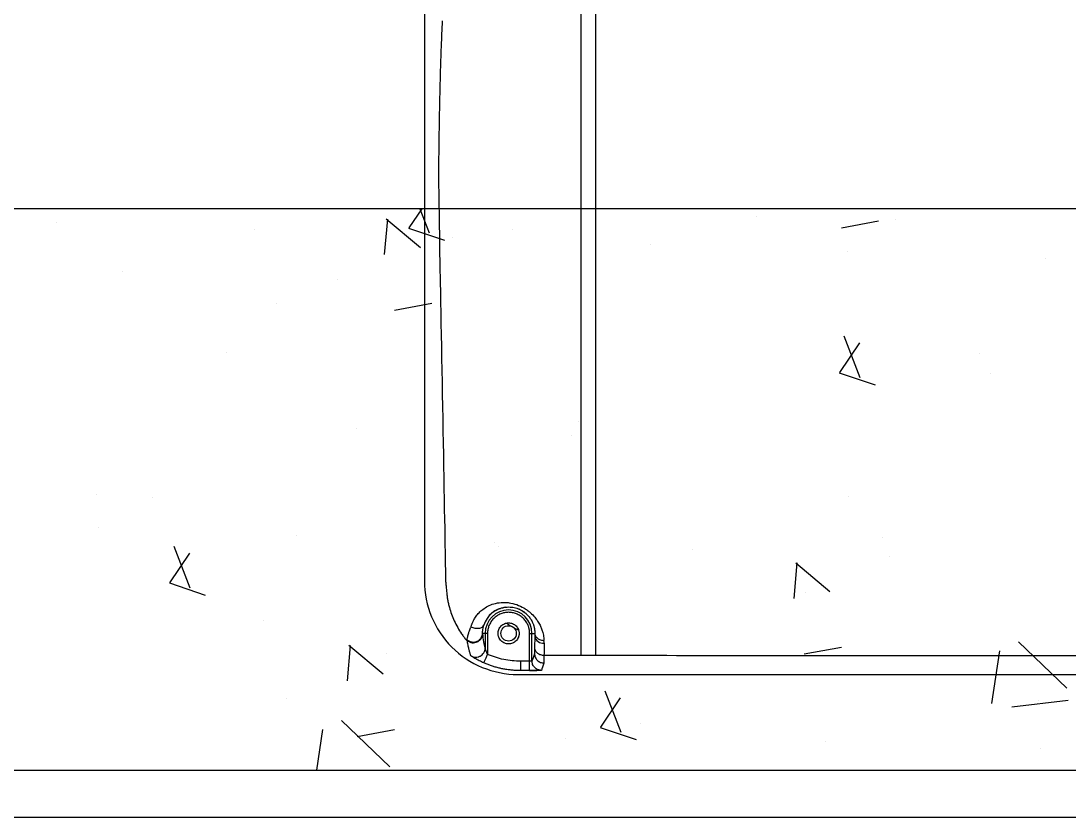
# Model space of a CAD drawing. Header units: inches. Extents: x 5877 to 13759, y 12099 to 29642.
# Drawn here: x 7932.4 to 8156.4, y 21535 to 21705.1 of the extents above; entities that cross this region are included whole.
import ezdxf

# ---------------------------------------------------------------- set-up
doc = ezdxf.new("R2010")
doc.units = ezdxf.units.IN
doc.header["$MEASUREMENT"] = 0
for name, color, linetype in [('A-FIN1', 6, 'Continuous'), ('A-FUR2', 6, 'Continuous'), ('XR-NEW301$0$SEC-WAL-GRN', 3, 'Continuous')]:
    doc.layers.add(name, color=color, linetype=linetype)
doc.layers.add('A-MC', color=181, linetype='Continuous', plot=False)

msp = doc.modelspace()

# ---------------------------------------------------------------- linework, layer by layer
at = {"layer": 'A-FIN1', "color": 0, "ltscale": 200}
msp.add_line((6318.627479006871, 21534.95420802905), (8538.627470712046, 21534.9542080287), dxfattribs=at)
at = {"layer": 'A-FUR2', "color": 0}
for p, q in [((8018.627804479896, 21765.14544610653), (8018.627799932248, 21585.41868930109)), ((8031.623154279179, 21574.19482375294), (8031.09462257415, 21574.19481775313)), ((8031.623154279179, 21574.19482375294), (8031.623151860535, 21571.12476131491)), ((8032.123136588008, 21574.19482375294), (8031.623154279179, 21574.19482375294)), ((8032.123136588008, 21574.19482375294), (8032.123130522305, 21569.72020766299)), ((8041.131824031108, 21568.24705636661), (8041.131824029944, 21574.19482375294)), ((8041.131824029944, 21574.19482375294), (8041.631804990917, 21574.19482375294)), ((8041.631799898445, 21568.2899942116), (8041.631804990917, 21574.19482375294)), ((8041.631804990917, 21574.19482375294), (8042.231899462044, 21574.19481775313)), ((8042.226068555945, 21573.6154387125), (8042.200070581734, 21571.06330892615)), ((8041.131824031108, 21568.24705636661), (8039.203238449627, 21568.24704906516)), ((8041.131824031108, 21566.24734571363), (8041.131824031108, 21568.24705636661)), ((8038.627479750066, 21565.41900951936), (8398.62747951095, 21565.41900956616)), ((8041.131824031108, 21566.24734571363), (8039.203238449627, 21566.24734303515))]:
    msp.add_line(p, q, dxfattribs=at)
at = {"layer": 'A-FUR2', "color": 0, "ltscale": 200}
for p, q in [((8518.62747900594, 21664.95420802905), (7178.627479005241, 21664.95420802905)), ((7178.627479005241, 21544.95420802905), (8518.62747900594, 21544.95420802905))]:
    msp.add_line(p, q, dxfattribs=at)
at = {"layer": 'A-FUR2', "color": 0}
msp.add_circle((8036.627479634815, 21574.19482375294), 1.649999999999918, dxfattribs=at)
for centre, radius, start, end in [((8038.62747969605, 21585.41868928235), 19.99967976352223, 180, 270.0000002134434), ((8036.642921263687, 21574.24885949093), 5.581530123026235, 97.46278936728619, 162.2846473249946), ((8036.627479634815, 21574.19482375294), 5.004325355984066, 0, 180), ((8044.02348612585, 21573.90787808), 1.82104886418737, 189.2413041743064, 276.2515066481579), ((8042.276834739707, 21592.45635792226), 26.20341376156889, 267.4508609637905, 270.8815046252952)]:
    msp.add_arc(centre, radius, start, end, dxfattribs=at)
for points, knots in [([(8052.117405103854, 21569.53274532183), (8052.117433778345, 21715.63773995437, -6.98075035603e-05), (8052.117506356313, 21716.86199708268, -6.98075035603e-05), (8052.11779406351, 21719.08557010427, -6.98075035603e-05), (8052.118152256458, 21722.08298043147, -6.98075035603e-05), (8052.118560006478, 21725.85624463085, -6.98075035603e-05), (8052.118920787572, 21730.40701065756, -6.98075035603e-05), (8052.119131071828, 21735.60370525144, -6.98075035603e-05), (8052.11911607963, 21740.91597309857, -6.98075035603e-05), (8052.118937805863, 21745.81149778675, -6.98075035603e-05), (8052.118716526413, 21749.89125231266, -6.98075035603e-05), (8052.118509449632, 21753.15480201304, -6.98075035603e-05), (8052.118485126048, 21755.05797506109, -6.98075035603e-05), (8052.118474699892, 21755.87370623622, -6.98075035603e-05)], [0, 0, 0, 0, 0.0357839107097502, 0.0905741575591352, 0.1643700105555288, 0.2571707633528016, 0.3689759631235071, 0.4997856805954874, 0.6398254915754258, 0.7598673336315372, 0.859910957274787, 0.9399555390895108, 1, 1, 1, 1]), ([(8055.205766194136, 21755.77061944626), (8055.205797943621, 21755.25630076203, -6.98075035603e-05), (8055.205875764237, 21753.99566167194, -6.98075035603e-05), (8055.206124302335, 21751.75610528115, -6.98075035603e-05), (8055.206473118029, 21748.81977216861, -6.98075035603e-05), (8055.207129248054, 21744.07581192217, -6.98075035603e-05), (8055.20778954924, 21737.82927848372, -6.98075035603e-05), (8055.207877402529, 21731.7911742214, -6.98075035603e-05), (8055.207746109561, 21727.30354794659, -6.98075035603e-05), (8055.207651958437, 21724.28962623115, -6.98075035603e-05), (8055.207532558925, 21721.27821288418, -6.98075035603e-05), (8055.207394849844, 21718.2693328296, -6.98075035603e-05), (8055.207285226657, 21716.26612170387, -6.98075035603e-05), (8055.207230415763, 21569.52862162303, -6.98075035603e-05)], [0, 0, 0, 0, 0.0380592376410637, 0.09328644725980198, 0.1656815459873815, 0.2552444253739817, 0.444118769904171, 0.6276178739462149, 0.7020943009869538, 0.7765707272898102, 0.8510471526776751, 0.9255235769734412, 1, 1, 1, 1]), ([(8022.454526983536, 21705.06605281654), (8022.408212678842, 21704.18837372001, -6.98075035603e-05), (8022.332342403577, 21702.75059426922, -6.98075035603e-05), (8022.26584143225, 21701.11551810402, -6.98075035603e-05), (8022.239935361416, 21700.47855897966, -6.98075035603e-05)], [0, 0, 0, 0, 0.6104407013739153, 1, 1, 1, 1]), ([(8022.239935361416, 21700.47855897966), (8022.226539734154, 21700.16593776605, -6.98075035603e-05), (8022.175289485938, 21698.96988218065, -6.98075035603e-05), (8022.098609268069, 21696.75517655522, -6.98075035603e-05), (8022.010076725259, 21693.89920459475, -6.98075035603e-05), (8021.933052145512, 21691.00337026253, -6.98075035603e-05), (8021.863640511743, 21687.97742599409, -6.98075035603e-05), (8021.800921642556, 21684.78148499116, -6.98075035603e-05), (8021.74439370945, 21681.33140977434, -6.98075035603e-05), (8021.693350196452, 21677.50797368746, -6.98075035603e-05), (8021.65081878622, 21673.33291542876, -6.98075035603e-05), (8021.618973793098, 21668.90842247553, -6.98075035603e-05), (8023.154331029727, 21587.01062920488, -6.98075035603e-05), (8023.149390210732, 21585.52028385512, -6.98075035603e-05)], [0, 0, 0, 0, 0.03347811979007, 0.1280837338929053, 0.2164094094540581, 0.3019266368694829, 0.3874107465055633, 0.4770902996599496, 0.5680888505647613, 0.6660332399471299, 0.7779190003093022, 0.8890024233601524, 1, 1, 1, 1]), ([(8023.149390210732, 21585.52028385512), (8023.16367758844, 21585.36338436938, -6.98075035603e-05), (8023.192408796036, 21585.04786728657, -6.98075035603e-05), (8023.236505468012, 21584.5723338405, -6.98075035603e-05), (8023.281625075833, 21584.09203321472, -6.98075035603e-05), (8023.327832582043, 21583.60711795438, -6.98075035603e-05), (8023.375059661092, 21583.11761763863, -6.98075035603e-05), (8023.407163112759, 21582.79027077715, -6.98075035603e-05), (8023.423300232142, 21582.62572662145, -6.98075035603e-05)], [0, 0, 0, 0, 0.1621950534406702, 0.3261662092494512, 0.49192343159484, 0.6594759296810218, 0.8288321886539494, 1, 1, 1, 1]), ([(8023.423300232142, 21582.62572662145), (8023.437506134258, 21582.49114505, -6.98075035603e-05), (8023.466051534153, 21582.22071624707, -6.98075035603e-05), (8023.521808820413, 21581.81414325893, -6.98075035603e-05), (8023.587486286051, 21581.40470022856, -6.98075035603e-05), (8023.664211149662, 21580.99252469625, -6.98075035603e-05), (8023.751929942853, 21580.57769854911, -6.98075035603e-05), (8023.850913009243, 21580.16032538548, -6.98075035603e-05), (8024.052706482224, 21579.39313021264, -6.98075035603e-05), (8024.411856590406, 21578.27769932683, -6.98075035603e-05), (8025.008489446118, 21576.84659133825, -6.98075035603e-05), (8025.732757438309, 21575.44489289607, -6.98075035603e-05), (8026.433959011323, 21574.32223953466, -6.98075035603e-05), (8027.051766488337, 21573.45324825283, -6.98075035603e-05), (8027.465471350224, 21572.91885101769, -6.98075035603e-05), (8027.725392910288, 21572.60215207733, -6.98075035603e-05), (8027.817304235519, 21572.49282386139, -6.98075035603e-05)], [0, 0, 0, 0, 0.0328823727124973, 0.0660739839173944, 0.0995948564582644, 0.1334644088738403, 0.1677014120765079, 0.2023239489355721, 0.2373493767209819, 0.3597721227874028, 0.4855286610559686, 0.6120088205675271, 0.7410277487990699, 0.8054256499087328, 0.8700368320851612, 0.9046302746320892, 0.9046302746320892, 0.9046302746320892, 0.9046302746320892]), ([(8028.603947691256, 21575.6176272777), (8028.629253021776, 21575.70238260887, -6.98075035603e-05), (8028.67983504232, 21575.87179734531, -6.98075035603e-05), (8028.766678401837, 21576.12087791014, -6.98075035603e-05), (8028.861412085229, 21576.3658969083, -6.98075035603e-05), (8028.964787556193, 21576.60646167918, -6.98075035603e-05), (8029.076544022522, 21576.84262603309, -6.98075035603e-05), (8029.302676986306, 21577.27850199092, -6.98075035603e-05), (8029.685632426626, 21577.88653824824, -6.98075035603e-05), (8030.207286076955, 21578.51094089049, -6.98075035603e-05), (8030.698701336383, 21578.98671028923, -6.98075035603e-05), (8031.302202825071, 21579.4851980897, -6.98075035603e-05), (8032.198383937925, 21580.05340195991, -6.98075035603e-05), (8033.496366773368, 21580.57410805832, -6.98075035603e-05), (8034.765823097536, 21580.8078920877, -6.98075035603e-05), (8035.871686374172, 21580.83312444001, -6.98075035603e-05), (8036.985190171152, 21580.73811326522, -6.98075035603e-05), (8038.367910766377, 21580.40791215721, -6.98075035603e-05), (8039.686038894215, 21579.78996616203, -6.98075035603e-05), (8040.628977184519, 21579.16998312223, -6.98075035603e-05), (8041.442684410475, 21578.51357247654, -6.98075035603e-05), (8042.207186782136, 21577.71925543234, -6.98075035603e-05), (8042.878124260911, 21576.80281556185, -6.98075035603e-05), (8043.349344238974, 21575.97012982503, -6.98075035603e-05), (8043.704126603538, 21575.15053710897, -6.98075035603e-05), (8043.928130218163, 21574.44398539301, -6.98075035603e-05), (8044.072079488644, 21573.8079091699, -6.98075035603e-05), (8044.160001748809, 21573.24837573777, -6.98075035603e-05), (8044.183760230764, 21572.87801191545, -6.98075035603e-05), (8044.195734751745, 21572.69134470608, -6.98075035603e-05)], [0, 0, 0, 0, 0.0123225414546914, 0.0246311363280653, 0.0369362370154217, 0.049248313347822, 0.0615778231002448, 0.07393518320553, 0.1190235672787631, 0.1641214769797989, 0.1908096191875901, 0.2174783931855784, 0.2765422487672257, 0.3414031173529077, 0.4106333255417385, 0.446065388528008, 0.4802510632966034, 0.5460272650129823, 0.6085878684836973, 0.6405088628723679, 0.6732842502993205, 0.7295637113108387, 0.7743057225347567, 0.8221302070356866, 0.8634036107026215, 0.90671805193433, 0.9373684946121272, 0.9684330715366494, 1, 1, 1, 1]), ([(8041.13182133493, 21574.19482375294), (8041.13086230644, 21574.26615093808, -6.98075035603e-05), (8041.128950696773, 21574.4083257408, -6.98075035603e-05), (8041.11355671972, 21574.62056557249, -6.98075035603e-05), (8041.088965866118, 21574.83090718797, -6.98075035603e-05), (8041.05429691785, 21575.03934750866, -6.98075035603e-05), (8041.009783405214, 21575.24588325221, -6.98075035603e-05), (8040.955369228832, 21575.4505113342, -6.98075035603e-05), (8040.891051045022, 21575.65322874262, -6.98075035603e-05), (8040.789313605623, 21575.92876747049, -6.98075035603e-05), (8040.633932172655, 21576.27033711582, -6.98075035603e-05), (8040.402438758276, 21576.66643935404, -6.98075035603e-05), (8040.129988017827, 21577.03993231975, -6.98075035603e-05), (8039.714734986061, 21577.50022609144, -6.98075035603e-05), (8039.114843207746, 21577.98793683186, -6.98075035603e-05), (8038.314913232214, 21578.401676757, -6.98075035603e-05), (8037.47676634822, 21578.64695621255, -6.98075035603e-05), (8036.627656031735, 21578.7252609783, -6.98075035603e-05), (8035.77837245386, 21578.64699257895, -6.98075035603e-05), (8034.940203470745, 21578.40175799999, -6.98075035603e-05), (8034.14011591264, 21577.98793710195, -6.98075035603e-05), (8033.540365539826, 21577.50033965319, -6.98075035603e-05), (8033.125082924598, 21577.04007270172, -6.98075035603e-05), (8032.852722853757, 21576.66673816528, -6.98075035603e-05), (8032.621078567914, 21576.27048659671, -6.98075035603e-05), (8032.436473398804, 21575.86448020659, -6.98075035603e-05), (8032.29489323181, 21575.45298418749, -6.98075035603e-05), (8032.196118576088, 21575.04050567347, -6.98075035603e-05), (8032.134451721431, 21574.62021912235, -6.98075035603e-05), (8032.126921058036, 21574.33706815328, -6.98075035603e-05), (8032.123137935632, 21574.19482375294, -6.98075035603e-05)], [0, 0, 0, 0, 0.0151343168531289, 0.0301668783776577, 0.0451308110091591, 0.0600596980421747, 0.0749873593031444, 0.0899476229316198, 0.1049740968818781, 0.1200999477787829, 0.1522580727079843, 0.1844534430969967, 0.2172958349097104, 0.2501762647316794, 0.3158111686601331, 0.3800821501479763, 0.4400304274690699, 0.5000162205999314, 0.5599645077970329, 0.6199503093419099, 0.6842212908297463, 0.7498561947582023, 0.7826985876548495, 0.8155790185681645, 0.8477371464900203, 0.8799325198829349, 0.9100631987507242, 0.9399380833973578, 0.9698271514974368, 1, 1, 1, 1]), ([(8032.501200978048, 21577.98923066418), (8032.556612050728, 21578.04912517938, -6.98075035603e-05), (8032.667437430107, 21578.16891770597, -6.98075035603e-05), (8032.843423440456, 21578.3392133525, -6.98075035603e-05), (8033.026358426883, 21578.50239480074, -6.98075035603e-05), (8033.216793093234, 21578.65758487928, -6.98075035603e-05), (8033.414356371955, 21578.80474320225, -6.98075035603e-05), (8033.618965987684, 21578.94358577739, -6.98075035603e-05), (8033.83052816648, 21579.07386420827, -6.98075035603e-05), (8034.048949876436, 21579.19530887503, -6.98075035603e-05), (8034.274104007156, 21579.30765283454, -6.98075035603e-05), (8034.505892967209, 21579.41058275647, -6.98075035603e-05), (8034.744308593086, 21579.50369983897, -6.98075035603e-05), (8034.989292076192, 21579.58660223506, -6.98075035603e-05), (8035.240784980691, 21579.65887544091, -6.98075035603e-05), (8035.498607164816, 21579.72010573904, -6.98075035603e-05), (8035.762730278642, 21579.76969196435, -6.98075035603e-05), (8036.138234387719, 21579.82146285261, -6.98075035603e-05), (8036.621308302841, 21579.85039590459, -6.98075035603e-05), (8037.217701257541, 21579.82236839048, -6.98075035603e-05), (8037.806258284822, 21579.732039088, -6.98075035603e-05), (8038.293044263133, 21579.60204114925, -6.98075035603e-05), (8038.670757672386, 21579.46767744966, -6.98075035603e-05), (8039.027963735731, 21579.31938873019, -6.98075035603e-05), (8039.462994692251, 21579.09606406997, -6.98075035603e-05), (8039.956096527734, 21578.77474309652, -6.98075035603e-05), (8040.59214251615, 21578.25721212636, -6.98075035603e-05), (8041.04393102169, 21577.7358296214, -6.98075035603e-05), (8041.476060315603, 21577.09887289241, -6.98075035603e-05), (8041.686792681328, 21576.69525024455, -6.98075035603e-05), (8041.84708228182, 21576.31121237922, -6.98075035603e-05), (8041.928040506653, 21576.09347322545, -6.98075035603e-05), (8042.007805359186, 21575.84558775249, -6.98075035603e-05), (8042.082032530205, 21575.56830995876, -6.98075035603e-05), (8042.146716202013, 21575.26248687107, -6.98075035603e-05), (8042.196987608782, 21574.92913368318, -6.98075035603e-05), (8042.229815667131, 21574.56882863116, -6.98075035603e-05), (8042.231194281354, 21574.32297593329, -6.98075035603e-05), (8042.231912892647, 21574.19482375108, -6.98075035603e-05)], [0, 0, 0, 0, 0.0202498064291087, 0.0405007950467872, 0.0607470112032254, 0.0809826340626523, 0.1012020924181967, 0.1213984349685232, 0.1415635781042346, 0.1616904218864021, 0.1817729921906924, 0.2018024047890047, 0.2217657371257915, 0.2416524445175616, 0.2614551980324036, 0.281167334264558, 0.3007686841964402, 0.3202390748963218, 0.3623105113318072, 0.400372533138471, 0.4363664987792652, 0.4716822544960995, 0.4881143530547856, 0.5044319896112106, 0.5365035750439854, 0.5692021362026571, 0.6039410629739247, 0.6823618121351789, 0.705326816657763, 0.7744196726925306, 0.7917206609370251, 0.8120694005677743, 0.8355101165922606, 0.8620791304372515, 0.8917935487861598, 0.924668677766344, 0.960733100469308, 0.9999999999999998, 0.9999999999999998, 0.9999999999999998, 0.9999999999999998]), ([(8035.917979440987, 21579.78311082892), (8035.956754365572, 21579.79071196515, -6.98075035603e-05), (8036.18361923132, 21579.83518480506, -6.98075035603e-05), (8036.625099317738, 21579.84670585356, -6.98075035603e-05), (8037.396840466754, 21579.81567385394, -6.98075035603e-05), (8038.360937101403, 21579.62019742626, -6.98075035603e-05), (8039.49380835575, 21579.11647083956, -6.98075035603e-05), (8040.498343562344, 21578.37783659782, -6.98075035603e-05), (8040.941518156425, 21577.82624871641, -6.98075035603e-05), (8041.180309615433, 21577.52904197733, -6.98075035603e-05)], [0, 0, 0, 0, 0.0234485719422221, 0.1371932329145351, 0.2406898121540667, 0.4322307174365422, 0.6065297266109578, 0.7879902361728895, 0.9999999999999998, 0.9999999999999998, 0.9999999999999998, 0.9999999999999998]), ([(8034.377479634815, 21574.19482375294), (8034.378335975445, 21574.24228389348, -6.98075035603e-05), (8034.380041724638, 21574.33681998748, -6.98075035603e-05), (8034.393724331268, 21574.47768765114, -6.98075035603e-05), (8034.415582384318, 21574.61685520582, -6.98075035603e-05), (8034.446390464538, 21574.75431184642, -6.98075035603e-05), (8034.485953980693, 21574.89006663285, -6.98075035603e-05), (8034.56985401675, 21575.12274725138, -6.98075035603e-05), (8034.732947382712, 21575.43926279034, -6.98075035603e-05), (8035.025596717009, 21575.79642442413, -6.98075035603e-05), (8035.382969814687, 21576.08929139722, -6.98075035603e-05), (8035.783013301305, 21576.29554417889, -6.98075035603e-05), (8036.203169373432, 21576.41878332544, -6.98075035603e-05), (8036.627303337315, 21576.45783491592, -6.98075035603e-05), (8037.051609880858, 21576.41881950755, -6.98075035603e-05), (8037.471617621006, 21576.29567653287, -6.98075035603e-05), (8037.871829401338, 21576.08938818585, -6.98075035603e-05), (8038.229119039475, 21575.79668577734, -6.98075035603e-05), (8038.521881588371, 21575.43938494831, -6.98075035603e-05), (8038.706809080541, 21575.08098806787, -6.98075035603e-05), (8038.812426626318, 21574.75615302074, -6.98075035603e-05), (8038.867423225529, 21574.47780397892, -6.98075035603e-05), (8038.874117168234, 21574.28944117736, -6.98075035603e-05), (8038.877479634815, 21574.19482375294, -6.98075035603e-05)], [0, 0, 0, 0, 0.0201649886144177, 0.0401667422234117, 0.0600841933897125, 0.0799972771890271, 0.0999859810926763, 0.1201293917524291, 0.1850729227637361, 0.2500923401393634, 0.3150359053053429, 0.3800553568696871, 0.4400044960145097, 0.5000287671656444, 0.5599779276177838, 0.6200022141564144, 0.6849457451736033, 0.7499651625432092, 0.8149087277122283, 0.8799281792735536, 0.9200086732086932, 0.959819172687668, 1, 1, 1, 1]), ([(8036.227804384529, 21576.36532089262), (8036.383344141403, 21576.25262601659, -6.98075035603e-05), (8037.161239548921, 21575.68900917083, -6.98075035603e-05), (8038.031833872534, 21575.27540189944, -6.98075035603e-05), (8038.728353343307, 21574.94449517279, -6.98075035603e-05)], [0, 0, 0, 0, 0.1999494464346995, 1, 1, 1, 1]), ([(8027.754516115747, 21572.83972709425), (8027.7558062967, 21572.84451761082, -6.98075035603e-05), (8027.758402942083, 21572.85415911264, -6.98075035603e-05), (8027.763884998261, 21572.88072769329, -6.98075035603e-05), (8027.770757531151, 21572.91639133889, -6.98075035603e-05), (8027.779277910115, 21572.96215154577, -6.98075035603e-05), (8027.795482340836, 21573.04970734912, -6.98075035603e-05), (8027.825422047041, 21573.21121474143, -6.98075035603e-05), (8027.883530735373, 21573.49060594264, -6.98075035603e-05), (8027.971841115839, 21573.86520979341, -6.98075035603e-05), (8028.080391394542, 21574.24690904267, -6.98075035603e-05), (8028.199632184216, 21574.6134746164, -6.98075035603e-05), (8028.320989154847, 21574.95134661891, -6.98075035603e-05), (8028.458683267803, 21575.29468474895, -6.98075035603e-05), (8028.565754127092, 21575.53266129814, -6.98075035603e-05), (8028.604020011946, 21575.61771135937, -6.98075035603e-05)], [0, 0, 0, 0, 0.0382030052491106, 0.0768882029493955, 0.1160558300976358, 0.1557038711702649, 0.1958280731472972, 0.3053217755648515, 0.4219017138241405, 0.5453152153571263, 0.6870402000091107, 0.7543534520110124, 0.8370118151778928, 0.9417499117758726, 1, 1, 1, 1]), ([(8027.754526207558, 21572.83973850283), (8027.901244187364, 21572.71058233801, -6.98075035603e-05), (8028.070442094104, 21572.60072962913, -6.98075035603e-05), (8028.433714378029, 21572.43653140563, -6.98075035603e-05), (8028.627434077309, 21572.38232796252, -6.98075035603e-05), (8029.013080308781, 21572.33248263955, -6.98075035603e-05), (8029.204694092841, 21572.33667225748, -6.98075035603e-05), (8029.56429416743, 21572.39245040316, -6.98075035603e-05), (8029.732211848357, 21572.4437543597, -6.98075035603e-05), (8030.03365827199, 21572.57608515184, -6.98075035603e-05), (8030.185026092091, 21572.66494340609, -6.98075035603e-05), (8030.469239206388, 21572.8917913844, -6.98075035603e-05), (8030.601827744031, 21573.02992285016, -6.98075035603e-05), (8030.825641082003, 21573.34731411162, -6.98075035603e-05), (8030.916530085364, 21573.52645770795, -6.98075035603e-05), (8031.040774369249, 21573.9046703891, -6.98075035603e-05), (8031.073994870865, 21574.10338253315, -6.98075035603e-05), (8031.077767814146, 21574.29860232185, -6.98075035603e-05)], [0, 0, 0, 0, 0.125, 0.125, 0.25, 0.25, 0.375, 0.375, 0.5, 0.5, 0.625, 0.625, 0.75, 0.75, 0.875, 0.875, 1, 1, 1, 1]), ([(8027.780489561483, 21572.69005434375), (8027.928804421434, 21572.56114593506, -6.98075035603e-05), (8028.099758575307, 21572.45186608456, -6.98075035603e-05), (8028.46643739623, 21572.28965124648, -6.98075035603e-05), (8028.661796438842, 21572.2368605246, -6.98075035603e-05), (8029.05011923761, 21572.19051156364, -6.98075035603e-05), (8029.242763061644, 21572.19677673615, -6.98075035603e-05), (8029.6035786016, 21572.25692940861, -6.98075035603e-05), (8029.771684132153, 21572.31052359737, -6.98075035603e-05), (8030.072753236032, 21572.44722327377, -6.98075035603e-05), (8030.223689793944, 21572.5384890509, -6.98075035603e-05), (8030.506215007612, 21572.77044258985, -6.98075035603e-05), (8030.637537733055, 21572.91127286452, -6.98075035603e-05), (8030.85771594882, 21573.23390869199, -6.98075035603e-05), (8030.946227850727, 21573.41558957458, -6.98075035603e-05), (8031.064688654253, 21573.79807993568, -6.98075035603e-05), (8031.094506219364, 21573.99851951908, -6.98075035603e-05), (8031.094624321311, 21574.19482376016, -6.98075035603e-05)], [0, 0, 0, 0, 0.125, 0.125, 0.25, 0.25, 0.375, 0.375, 0.5, 0.5, 0.625, 0.625, 0.75, 0.75, 0.875, 0.875, 1, 1, 1, 1]), ([(8028.603947094045, 21575.61762658108), (8028.833712431937, 21575.50305009234, -6.98075035603e-05), (8029.109537709839, 21575.40194136623, -6.98075035603e-05), (8029.701676440993, 21575.27977018032, -6.98075035603e-05), (8030.015964293489, 21575.26079146537, -6.98075035603e-05), (8030.576441913247, 21575.32863590654, -6.98075035603e-05), (8030.819169124225, 21575.41504065107, -6.98075035603e-05), (8031.168015730203, 21575.65114858161, -6.98075035603e-05), (8031.275031868936, 21575.7986315095, -6.98075035603e-05), (8031.32607054837, 21575.94724792215, -6.98075035603e-05)], [0, 0, 0, 0, 0.25, 0.25, 0.5, 0.5, 0.75, 0.75, 1, 1, 1, 1]), ([(8031.077767814146, 21574.29860232185), (8031.074926799731, 21574.31722583595, -6.98075035603e-05), (8031.072603064225, 21574.37446001332, -6.98075035603e-05), (8031.075237067751, 21574.55451457188, -6.98075035603e-05), (8031.080330354729, 21574.67706006553, -6.98075035603e-05), (8031.122129004783, 21575.11867836638, -6.98075035603e-05), (8031.186100056031, 21575.51088492371, -6.98075035603e-05), (8031.326056806938, 21575.94725730628, -6.98075035603e-05)], [0, 0, 0, 0, 0.249999999999994, 0.249999999999994, 0.499999999999988, 0.499999999999988, 1, 1, 1, 1]), ([(8031.623154278248, 21571.12476192016), (8031.534998323405, 21571.47416608184, -6.98075035603e-05), (8031.446864341953, 21571.89601815267, -6.98075035603e-05), (8031.270673819454, 21572.90888445612, -6.98075035603e-05), (8031.182615602724, 21573.49953420608, -6.98075035603e-05), (8031.094623070545, 21574.19482375294, -6.98075035603e-05)], [0, 0, 0, 0, 0.5, 0.5, 1, 1, 1, 1]), ([(8038.877479634815, 21574.19482375294), (8038.876623294884, 21574.14736361216, -6.98075035603e-05), (8038.874917545923, 21574.05282752015, -6.98075035603e-05), (8038.861234938362, 21573.91195985474, -6.98075035603e-05), (8038.839376886011, 21573.77279230192, -6.98075035603e-05), (8038.80856880486, 21573.63533566121, -6.98075035603e-05), (8038.769005289636, 21573.49958087489, -6.98075035603e-05), (8038.685105253346, 21573.26690025403, -6.98075035603e-05), (8038.52201188785, 21572.95038471717, -6.98075035603e-05), (8038.229362553553, 21572.5932230835, -6.98075035603e-05), (8037.871989455409, 21572.30035611029, -6.98075035603e-05), (8037.471945968791, 21572.09410332687, -6.98075035603e-05), (8037.05178989713, 21571.97086418219, -6.98075035603e-05), (8036.627655932083, 21571.93181258972, -6.98075035603e-05), (8036.203349389471, 21571.97082800019, -6.98075035603e-05), (8035.783341649323, 21572.09397097453, -6.98075035603e-05), (8035.383129869224, 21572.30025932155, -6.98075035603e-05), (8035.025840230854, 21572.59296172831, -6.98075035603e-05), (8034.73307768126, 21572.95026255757, -6.98075035603e-05), (8034.548150189556, 21573.30865943976, -6.98075035603e-05), (8034.442532644243, 21573.63349448688, -6.98075035603e-05), (8034.3875360448, 21573.91184352871, -6.98075035603e-05), (8034.380842101396, 21574.10020633015, -6.98075035603e-05), (8034.377479634815, 21574.19482375294, -6.98075035603e-05)], [0, 0, 0, 0, 0.0201649886169546, 0.040166742227466, 0.0600841933942459, 0.0799972771930839, 0.0999859810952755, 0.1201293917526445, 0.1850729227652905, 0.2500923401392324, 0.3150359052973487, 0.3800553568694804, 0.4400044960094784, 0.5000287671655835, 0.5599779276029718, 0.6200022141558246, 0.6849457451527305, 0.7499651625429771, 0.8149087276971885, 0.8799281792731729, 0.920008673200672, 0.9598191726796508, 1, 1, 1, 1]), ([(8042.231912892647, 21574.19482375108), (8042.233183662742, 21574.0287459433, -6.98075035603e-05), (8042.272002519676, 21573.84832358893, -6.98075035603e-05), (8042.451238051624, 21573.4918294175, -6.98075035603e-05), (8042.592566555933, 21573.31657991159, -6.98075035603e-05), (8042.965429108226, 21573.0185959411, -6.98075035603e-05), (8043.196182242929, 21572.89703003488, -6.98075035603e-05), (8043.689420575844, 21572.73564972725, -6.98075035603e-05), (8043.950227605746, 21572.69573305346, -6.98075035603e-05), (8044.195734569439, 21572.69133709158, -6.98075035603e-05)], [0, 0, 0, 0, 0.25, 0.25, 0.5, 0.5, 0.75, 0.75, 1, 1, 1, 1]), ([(8028.539213245138, 21569.44472040582), (8028.521611499236, 21569.50056721255, -6.98075035603e-05), (8028.486519876271, 21569.61190588548, -6.98075035603e-05), (8028.433359047733, 21569.79139808364, -6.98075035603e-05), (8028.380017938427, 21569.97943717576, -6.98075035603e-05), (8028.326451312154, 21570.17698137436, -6.98075035603e-05), (8028.272681995863, 21570.38383883398, -6.98075035603e-05), (8028.218726084204, 21570.60011695671, -6.98075035603e-05), (8028.150821972042, 21570.883400263, -6.98075035603e-05), (8028.068960749879, 21571.24355199161, -6.98075035603e-05), (8027.972828434184, 21571.69550109442, -6.98075035603e-05), (8027.876983898328, 21572.17220062189, -6.98075035603e-05), (8027.81245125235, 21572.51852209094, -6.98075035603e-05), (8027.780488584525, 21572.69005322418, -6.98075035603e-05)], [0, 0, 0, 0, 0.0743663196881699, 0.1482599947519872, 0.2216812455441389, 0.2946302921354547, 0.3671073541876293, 0.4391126508066557, 0.5106464003755771, 0.6363772689753927, 0.7598456977828901, 0.8810528843143695, 1, 1, 1, 1]), ([(8044.22179168892, 21572.09765063956), (8044.217922942349, 21571.67324694045, -6.98075035603e-05), (8044.210156630361, 21570.82127797205, -6.98075035603e-05), (8044.202345326878, 21569.97042074971, -6.98075035603e-05), (8044.198425182709, 21569.54341341529, -6.98075035603e-05)], [0, 0, 0, 0, 0.4981445504207651, 1, 1, 1, 1]), ([(8028.694969378048, 21569.32386657755), (8028.659188873469, 21569.34897817284, -6.98075035603e-05), (8028.563180068842, 21569.41635939825, -6.98075035603e-05), (8028.548448781119, 21569.43378411219, -6.98075035603e-05), (8028.539207539856, 21569.44471499484, -6.98075035603e-05)], [0, 0, 0, 0, 0.3726794133968698, 1, 1, 1, 1]), ([(8028.539212636286, 21569.44471946158), (8028.696906109675, 21569.343112083, -6.98075035603e-05), (8028.870657598934, 21569.26319167911, -6.98075035603e-05), (8029.22988545672, 21569.15594217155, -6.98075035603e-05), (8029.415076796533, 21569.12861315507, -6.98075035603e-05), (8029.77531999872, 21569.12367473516, -6.98075035603e-05), (8029.950198459774, 21569.14587980482, -6.98075035603e-05), (8030.193398477844, 21569.20725842155, -6.98075035603e-05), (8030.271345983827, 21569.23234438881, -6.98075035603e-05), (8030.419957438819, 21569.28992619153, -6.98075035603e-05), (8030.489819096736, 21569.32184534121, -6.98075035603e-05), (8030.701321923741, 21569.43402531903, -6.98075035603e-05), (8030.840726184062, 21569.52983086902, -6.98075035603e-05), (8031.098665611455, 21569.76464079282, -6.98075035603e-05), (8031.216983439735, 21569.90372425466, -6.98075035603e-05), (8031.413900781758, 21570.21623634334, -6.98075035603e-05), (8031.492254592114, 21570.38954553366, -6.98075035603e-05), (8031.596894419155, 21570.75156174015, -6.98075035603e-05), (8031.623098616823, 21570.93999112545, -6.98075035603e-05), (8031.623154265209, 21571.12476197231, -6.98075035603e-05)], [0, 0, 0, 0, 0.125, 0.125, 0.25, 0.25, 0.375, 0.375, 0.4375, 0.4375, 0.5, 0.5, 0.625, 0.625, 0.75, 0.75, 0.875, 0.875, 1, 1, 1, 1]), ([(8031.325560770332, 21567.88664958029), (8030.996577120022, 21568.036899436, -6.98075035603e-05), (8030.30936990898, 21568.35075328112, -6.98075035603e-05), (8029.542672677533, 21568.78104622077, -6.98075035603e-05), (8029.046447572633, 21569.08637329909, -6.98075035603e-05), (8028.798068916993, 21569.24935370098, -6.98075035603e-05), (8028.718417618758, 21569.30691988751, -6.98075035603e-05), (8028.694969378048, 21569.32386657755, -6.98075035603e-05)], [0, 0, 0, 0, 0.2973291214693484, 0.6210847120882167, 0.7829426716834657, 0.9361013239649624, 1, 1, 1, 1]), ([(8031.32556170375, 21567.88666675772), (8031.327937915557, 21567.89211862519, -6.98075035603e-05), (8031.351902375332, 21567.94720292798, -6.98075035603e-05), (8031.408108202144, 21568.07640709143, -6.98075035603e-05), (8031.429483074098, 21568.12554391831, -6.98075035603e-05), (8031.48141200222, 21568.2449208869, -6.98075035603e-05), (8031.511870921226, 21568.31494232997, -6.98075035603e-05), (8031.616672929013, 21568.5558718814, -6.98075035603e-05), (8031.705065781818, 21568.75908099473, -6.98075035603e-05), (8031.904577697031, 21569.21774738267, -6.98075035603e-05), (8032.015167620601, 21569.47198813382, -6.98075035603e-05), (8032.123135240152, 21569.72019979157, -6.98075035603e-05)], [0, 0, 0, 0, 0.250000000000034, 0.250000000000034, 0.3750000000000316, 0.3750000000000316, 0.5000000000000293, 0.5000000000000293, 0.7500000000000147, 0.7500000000000147, 1, 1, 1, 1]), ([(8032.123135240152, 21569.72019979157), (8031.999302476048, 21569.98956341456, -6.98075035603e-05), (8031.880527518326, 21570.29993507053, -6.98075035603e-05), (8031.740421659648, 21570.71539963569, -6.98075035603e-05), (8031.70007568445, 21570.84466038629, -6.98075035603e-05), (8031.641411085016, 21571.04444723748, -6.98075035603e-05), (8031.623956042909, 21571.11154995262, -6.98075035603e-05), (8031.623205531025, 21571.12476191457, -6.98075035603e-05)], [0, 0, 0, 0, 0.5000000000000347, 0.5000000000000347, 0.7500000000000174, 0.7500000000000174, 1, 1, 1, 1]), ([(8039.203242482021, 21568.24705628279), (8037.989627978168, 21568.24715105616, -6.98075035603e-05), (8036.775328538017, 21568.37189380251, -6.98075035603e-05), (8034.399280883939, 21568.86626063272, -6.98075035603e-05), (8033.236179178217, 21569.23609884616, -6.98075035603e-05), (8032.123135240152, 21569.72019979331, -6.98075035603e-05)], [0, 0, 0, 0, 0.5, 0.5, 1, 1, 1, 1]), ([(8042.200073297703, 21571.0633109619), (8042.196344642536, 21570.69756812576, -6.98075035603e-05), (8042.192076585823, 21570.40519528623, -6.98075035603e-05), (8042.182934548342, 21569.99840824652, -6.98075035603e-05), (8042.178060286315, 21569.88389897145, -6.98075035603e-05), (8042.173153746277, 21569.86541066281, -6.98075035603e-05)], [0, 0, 0, 0, 0.5, 0.5, 1, 1, 1, 1]), ([(8042.173153746277, 21569.86541066281), (8042.173241536701, 21569.62988353692, -6.98075035603e-05), (8042.216277375221, 21569.37579264093, -6.98075035603e-05), (8042.411302716107, 21568.88380349971, -6.98075035603e-05), (8042.563951131524, 21568.64742920335, -6.98075035603e-05), (8042.954433485269, 21568.257195465, -6.98075035603e-05), (8043.190947543233, 21568.10465479045, -6.98075035603e-05), (8043.683209363007, 21567.9097850114, -6.98075035603e-05), (8043.937432638937, 21567.8667969403, -6.98075035603e-05), (8044.173077566185, 21567.86672882325, -6.98075035603e-05)], [0, 0, 0, 0, 0.25, 0.25, 0.5, 0.5, 0.75, 0.75, 1, 1, 1, 1]), ([(8042.200073297703, 21571.0633109619), (8042.201405940214, 21570.88477022547, -6.98075035603e-05), (8042.245513703077, 21570.69226590704, -6.98075035603e-05), (8042.441709558814, 21570.31944040939, -6.98075035603e-05), (8042.594433210194, 21570.140255762, -6.98075035603e-05), (8042.984115386949, 21569.84387752585, -6.98075035603e-05), (8043.219778467537, 21569.72766911386, -6.98075035603e-05), (8043.710214168168, 21569.57826106969, -6.98075035603e-05), (8043.96349066087, 21569.54457936782, -6.98075035603e-05), (8044.198425182709, 21569.54341340795, -6.98075035603e-05)], [0, 0, 0, 0, 0.25, 0.25, 0.5, 0.5, 0.75, 0.75, 1, 1, 1, 1]), ([(8044.198425181545, 21569.54341309864), (8044.198076925808, 21569.49416324656, -6.98075035603e-05), (8044.197335011893, 21569.38924293752, -6.98075035603e-05), (8044.196072889827, 21569.23100580819, -6.98075035603e-05), (8044.194623585427, 21569.06297235537, -6.98075035603e-05), (8044.192980585955, 21568.88906695108, -6.98075035603e-05), (8044.191148699829, 21568.71292998254, -6.98075035603e-05), (8044.189128753365, 21568.53909380894, -6.98075035603e-05), (8044.186922091627, 21568.37259579051, -6.98075035603e-05), (8044.184528744183, 21568.21911643605, -6.98075035603e-05), (8044.18194824025, 21568.08450797919, -6.98075035603e-05), (8044.179176671067, 21567.97599492382, -6.98075035603e-05), (8044.176216979846, 21567.89643766332, -6.98075035603e-05), (8044.174139259718, 21567.87663063753, -6.98075035603e-05), (8044.173077585743, 21567.86650964219, -6.98075035603e-05)], [0, 0, 0, 0, 0.0486896184662328, 0.1037268075479925, 0.1651725291674761, 0.2330695480561674, 0.3074336077124196, 0.388243616283547, 0.4754310965988361, 0.5688693160395311, 0.668362694172672, 0.7736372688445928, 0.8843331535315236, 1, 1, 1, 1]), ([(8044.198425182709, 21569.54341341529), (8054.976984751047, 21569.52885231535, -6.98075035603e-05), (8076.772379041053, 21569.49940822433, -6.98075035603e-05), (8109.821514809839, 21569.46738615233, -6.98075035603e-05), (8143.58126678002, 21569.44351995721, -6.98075035603e-05), (8178.047290665432, 21569.42879885222, -6.98075035603e-05), (8220.638997892253, 21569.42162583928, -6.98075035603e-05), (8270.529754776144, 21569.43020669717, -6.98075035603e-05), (8326.887671171324, 21569.46265835475, -6.98075035603e-05), (8363.866149732246, 21569.50646989405, -6.98075035603e-05), (8382.056414543054, 21569.52802144349, -6.98075035603e-05)], [0, 0, 0, 0, 0.0957079652696045, 0.1935316891454672, 0.2934588734359893, 0.3954766651525287, 0.4995716530820605, 0.6716505523523156, 0.8384800122779958, 1, 1, 1, 1]), ([(8039.203242485746, 21566.24734552923), (8039.050905293421, 21566.24836715657, -6.98075035603e-05), (8038.746941476464, 21566.25040564287, -6.98075035603e-05), (8038.292384269982, 21566.26677182279, -6.98075035603e-05), (8037.840674461433, 21566.29268474303, -6.98075035603e-05), (8037.392273955382, 21566.32889985453, -6.98075035603e-05), (8036.947631692849, 21566.37494125377, -6.98075035603e-05), (8036.50718213302, 21566.43062993299, -6.98075035603e-05), (8036.071343776406, 21566.4956792964, -6.98075035603e-05), (8035.640517837935, 21566.56980425093, -6.98075035603e-05), (8035.215087043456, 21566.65269408348, -6.98075035603e-05), (8034.795414558947, 21566.74402155328, -6.98075035603e-05), (8034.381843126015, 21566.84344258517, -6.98075035603e-05), (8033.974694100543, 21566.95059802741, -6.98075035603e-05), (8033.574267531149, 21567.0651167611, -6.98075035603e-05), (8033.180839147986, 21567.18661162044, -6.98075035603e-05), (8032.794669335344, 21567.31470243047, -6.98075035603e-05), (8032.415968886213, 21567.44893940896, -6.98075035603e-05), (8032.045023696133, 21567.58909154843, -6.98075035603e-05), (8031.681738491505, 21567.73409924257, -6.98075035603e-05), (8031.443717521252, 21567.83604857858, -6.98075035603e-05), (8031.325558188939, 21567.88665867954, -6.98075035603e-05)], [0, 0, 0, 0, 0.0563990585638899, 0.1125350463388816, 0.1683786174196875, 0.223900740558954, 0.2790727592808722, 0.3338664495510816, 0.3882540746950065, 0.4422084372863992, 0.4957029277586967, 0.5487115695253967, 0.6012090604297434, 0.6531708103797059, 0.7045729750593988, 0.7553924856438164, 0.8056070744779095, 0.855195296714989, 0.9041365479411824, 0.9524110778425476, 1, 1, 1, 1]), ([(8039.203242482021, 21568.24705636661), (8039.203242482021, 21567.98809204783, -6.98075035603e-05), (8039.203242482021, 21567.72922529067, -6.98075035603e-05), (8039.203242482021, 21567.24988307405, -6.98075035603e-05), (8039.203242482021, 21567.02958820361, -6.98075035603e-05), (8039.203242482021, 21566.66025576516, -6.98075035603e-05), (8039.203242482021, 21566.51135734442, -6.98075035603e-05), (8039.203242482021, 21566.30706627268, -6.98075035603e-05), (8039.203242482021, 21566.25175059001, -6.98075035603e-05), (8039.203242482021, 21566.24734571363, -6.98075035603e-05)], [0, 0, 0, 0, 0.25, 0.25, 0.5, 0.5, 0.75, 0.75, 1, 1, 1, 1]), ([(8041.631801222786, 21568.28998374738), (8041.630674398839, 21568.27851422116, -6.98075035603e-05), (8041.576321625485, 21568.26733365081, -6.98075035603e-05), (8041.391432660035, 21568.25157003637, -6.98075035603e-05), (8041.261990861371, 21568.24705534972, -6.98075035603e-05), (8041.131824029944, 21568.24705642249, -6.98075035603e-05)], [0, 0, 0, 0, 0.5, 0.5, 1, 1, 1, 1]), ([(8043.631729445755, 21566.29028818171), (8043.380166303003, 21566.31703076671, -6.98075035603e-05), (8042.993187109343, 21566.35816884561, -6.98075035603e-05), (8042.527620026245, 21566.60756388653, -6.98075035603e-05), (8042.207220685304, 21566.86563372388, -6.98075035603e-05), (8041.949126897714, 21567.1859996783, -6.98075035603e-05), (8041.699679408557, 21567.65151488394, -6.98075035603e-05), (8041.65854209695, 21568.03845525704, -6.98075035603e-05), (8041.631799898445, 21568.2899942116, -6.98075035603e-05)], [0, 0, 0, 0, 0.2394585660910077, 0.3683587397446841, 0.4999937539575731, 0.6316372266676508, 0.7605378173143983, 1, 1, 1, 1]), ([(8042.546611986458, 21566.25494262736), (8042.533412681529, 21566.25475191857, -6.98075035603e-05), (8042.390739362323, 21566.25269052732, -6.98075035603e-05), (8041.927676551612, 21566.24898219455, -6.98075035603e-05), (8041.445841571651, 21566.2479897977, -6.98075035603e-05), (8041.131821237141, 21566.24734303515, -6.98075035603e-05)], [0, 0, 0, 0, 0.0342884176395825, 0.3706287714196315, 1, 1, 1, 1]), ([(8043.631729445755, 21566.29028818171), (8043.595783950397, 21566.28480050139, -6.98075035603e-05), (8043.540576700456, 21566.27637219577, -6.98075035603e-05), (8043.228126781629, 21566.26636034037, -6.98075035603e-05), (8042.923502520294, 21566.25980252001, -6.98075035603e-05), (8042.667869575656, 21566.25650620795, -6.98075035603e-05), (8042.546611986458, 21566.25494262736, -6.98075035603e-05)], [0, 0, 0, 0, 0.3907952569394019, 0.6002068158484584, 0.8103610720453778, 1, 1, 1, 1])]:
    msp.add_open_spline(points, degree=3, knots=knots, dxfattribs=at)
for points in [[(8031.094624322242, 21574.19482375294), (8031.08868234382, 21574.22931571465, -6.98075035603e-05), (8031.08306279649, 21574.26391063802, -6.98075035603e-05), (8031.077768407165, 21574.29860231079, -6.98075035603e-05)], [(8042.23189804201, 21574.19482375294), (8042.229963855221, 21574.00051379748, -6.98075035603e-05), (8042.228020655559, 21573.80738230768, -6.98075035603e-05), (8042.22606855222, 21573.61543909422, -6.98075035603e-05)], [(8027.780488584525, 21572.69005322418), (8027.771562121445, 21572.73965714112, -6.98075035603e-05), (8027.762892701299, 21572.78953556317, -6.98075035603e-05), (8027.754481267519, 21572.83968769907, -6.98075035603e-05)], [(8044.22179169055, 21572.09765137333), (8044.213149436153, 21572.29427048735, -6.98075035603e-05), (8044.20446324964, 21572.49217117551, -6.98075035603e-05), (8044.195734750116, 21572.69134463157, -6.98075035603e-05)], [(8042.17315373999, 21569.8654106649), (8041.992743469178, 21569.17980160549, -6.98075035603e-05), (8041.812286372864, 21568.65463744264, -6.98075035603e-05), (8041.631804990917, 21568.28998374552, -6.98075035603e-05)], [(8044.173077585743, 21567.86650964405), (8043.992628002874, 21567.18055707935, -6.98075035603e-05), (8043.812178420238, 21566.6551309578, -6.98075035603e-05), (8043.631728837601, 21566.29029457058, -6.98075035603e-05)]]:
    msp.add_open_spline(points, degree=3, dxfattribs=at)
at = {"layer": 'A-MC', "color": 0}
msp.add_line((6328.627479006871, 21544.95420802905), (8518.62747900594, 21544.95420802905), dxfattribs=at)
at = {"layer": 'XR-NEW301$0$SEC-WAL-GRN', "color": 0, "linetype": 'Continuous'}
for p, q in [((8018.065702468026, 21664.9542080289), (8015.287612131928, 21660.8355197296)), ((8017.647876338204, 21664.9542080289), (8019.639136968573, 21659.76679673575)), ((7940.071384762545, 21661.96049507801), (7940.071384762545, 21661.96049507801)), ((8010.716714025752, 21662.73028688556), (8010.052587266007, 21655.1392832861)), ((8010.474269763057, 21662.7514166257), (8017.770843083752, 21656.62886464343)), ((8089.653983459793, 21663.19966211987), (8089.653983459793, 21663.19966211987)), ((8107.777689881696, 21660.88772503112), (8115.738389982274, 21662.35617664578)), ((8119.348188500109, 21662.53951344161), (8119.348188500109, 21662.53951344161)), ((7982.348904199156, 21660.4161934533), (7982.348904199156, 21660.4161934533)), ((8015.24448079073, 21660.773132391), (8022.91898546445, 21658.19804515969)), ((8037.39232290817, 21660.49284160855), (8037.39232290817, 21660.49284160855)), ((8024.626423635535, 21658.87189182805), (8024.626423635535, 21658.87189182805)), ((8066.903943072903, 21657.32759020206), (8066.903943072903, 21657.32759020206)), ((8109.181462509077, 21655.78328857689), (8109.181462509077, 21655.78328857689)), ((8151.458981944874, 21654.23898695238), (8151.458981944874, 21654.23898695238)), ((7954.128208325958, 21651.42909995329), (7954.128208325958, 21651.42909995329)), ((8000.032847066163, 21649.81242678921), (8000.032847066163, 21649.81242678921)), ((7987.031795702016, 21644.74178257005), (7987.031795702016, 21644.74178257005)), ((8012.249216000797, 21643.26629224955), (8020.209916101376, 21644.73474386421)), ((8108.319737975558, 21637.75810318398), (8111.73319269497, 21628.86574962159)), ((8111.642645118103, 21636.25177185954), (8107.381595193656, 21629.93450555667)), ((7976.417942571876, 21634.27827023988), (7976.417942571876, 21634.27827023988)), ((8137.236764752641, 21633.90389081463), (8137.236764752641, 21633.90389081463)), ((8107.338461410385, 21629.87211093669), (8115.012966084105, 21627.29702370537)), ((8052.1941560181, 21629.0348325514), (8052.1941560181, 21629.0348325514)), ((8139.744270868876, 21629.7898308646), (8139.744270868876, 21629.7898308646)), ((8051.587213477193, 21619.47522243046), (8051.587213477193, 21619.47522243046)), ((8004.218495735186, 21618.01926869711), (8004.218495735186, 21618.01926869711)), ((8050.123134475129, 21616.40259553486), (8050.123134475129, 21616.40259553486)), ((7948.532956752533, 21603.84714816304), (7948.532956752533, 21603.84714816304)), ((7960.460556015329, 21603.33014394861), (7960.460556015329, 21603.33014394861)), ((8109.351778933298, 21603.47276873779), (8109.351778933298, 21603.47276873779)), ((7949.013530059412, 21596.75403003451), (7949.013530059412, 21596.75403003451)), ((7991.291049495761, 21595.20972840926), (7991.291049495761, 21595.20972840926)), ((8116.483816503678, 21594.74421585827), (8116.483816503678, 21594.74421585827)), ((7965.093083155269, 21592.85195466354), (7968.50653787468, 21583.95960110115)), ((8033.568568932373, 21593.66542678455), (8033.568568932373, 21593.66542678455)), ((8034.527950912176, 21592.6975440259), (8034.527950912176, 21592.6975440259)), ((8075.846088368751, 21592.1211251593), (8075.846088368751, 21592.1211251593)), ((7968.416062963006, 21591.34559039803), (7964.155013038559, 21585.02832409516)), ((8118.123607806119, 21590.57682353331), (8118.123607806119, 21590.57682353331)), ((8098.27559007144, 21589.25966342997), (8097.611463311696, 21581.66865983051)), ((8098.03314961154, 21589.28079283852), (8105.329722932234, 21583.15824085626)), ((7964.11188461339, 21584.96594420553), (7971.78638928711, 21582.39085697422)), ((8054.308783144152, 21584.60943744276), (8054.308783144152, 21584.60943744276)), ((8100.213421884211, 21582.9927642796), (8100.213421884211, 21582.9927642796)), ((7984.167423705323, 21576.94648498633), (7984.167423705323, 21576.94648498633)), ((8002.74716745202, 21571.63795271852), (8002.083040692276, 21564.04694911906)), ((8002.504726993458, 21571.65908212828), (8009.801300314153, 21565.53653014602)), ((8145.638208067641, 21572.38743347584), (8155.947629925111, 21562.49559455607)), ((8010.550843424557, 21569.92031269242), (8010.550843424557, 21569.92031269242)), ((8099.808091956525, 21569.79566870468), (8107.768792057104, 21571.26412031934)), ((8141.612956559271, 21570.48939835071), (8139.861206558169, 21559.19444834888)), ((8060.510046024734, 21560.4445762251), (8056.248996100287, 21554.12730992223)), ((8057.187138882189, 21561.9509075495), (8060.600593601601, 21553.05855398712)), ((7989.131188088228, 21560.21367954686), (7989.131188088228, 21560.21367954686)), ((8144.184811665313, 21558.52372588249), (8156.245983520566, 21559.9268369634)), ((8149.950010269371, 21559.83930012137), (8149.950010269371, 21559.83930012137)), ((7996.878887038489, 21553.65201884207), (7995.529931080426, 21544.95420802917)), ((8000.903981811643, 21555.54998006666), (8011.213403669113, 21545.65814114689)), ((8004.279618075627, 21552.17423592311), (8012.240318176206, 21553.64268753777)), ((8056.205865233045, 21554.06492275121), (8063.880369906765, 21551.4898355199)), ((8064.907401535093, 21554.9702418584), (8064.907401535093, 21554.9702418584)), ((8048.722841480965, 21551.67992484674), (8048.722841480965, 21551.67992484674)), ((8104.399070553234, 21551.19960618749), (8104.399070553234, 21551.19960618749)), ((8150.303709293294, 21549.58293302433), (8150.303709293294, 21549.58293302433))]:
    msp.add_line(p, q, dxfattribs=at)

doc.saveas('drawing.dxf')
